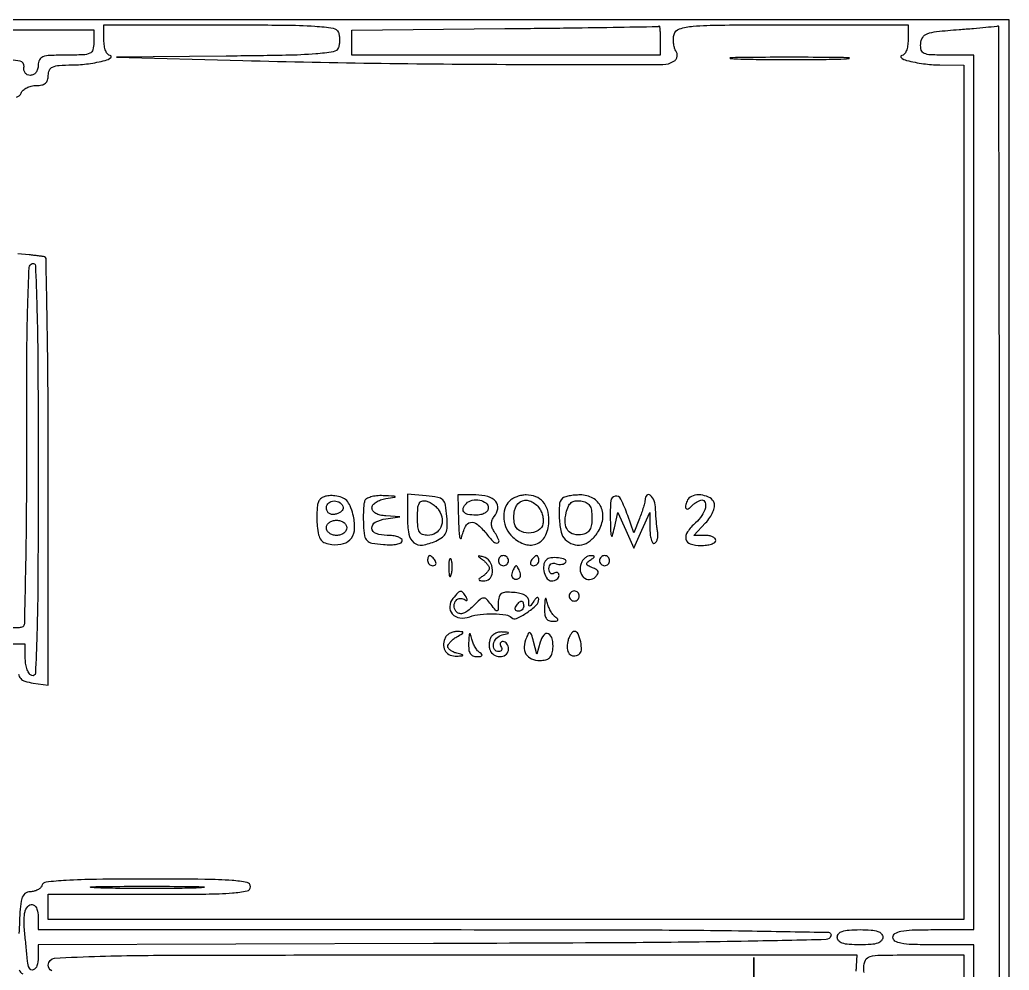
# Model space of a CAD drawing. Extents: x 21 to 512, y 29 to 785.
# Drawn here: x 316.4 to 512, y 597 to 785 of the extents above; entities that cross this region are included whole.
import ezdxf

# ---------------------------------------------------------------- set-up
doc = ezdxf.new("R2010")
doc.units = 0
doc.header["$MEASUREMENT"] = 0

msp = doc.modelspace()

# ---------------------------------------------------------------- linework, layer by layer
for points in [[(505, 592), (505, 602), (497, 602, -0.006994), (492.808516, 602.05863, -0.039364), (490.583333, 602.296875, -0.093584), (489.413981, 602.753078, -0.258593), (489, 603.5, -0.258593), (489.413981, 604.246922, -0.093584), (490.583333, 604.703125, -0.039364), (492.808516, 604.94137, -0.006994), (497, 605), (505, 605), (505, 691.5), (505, 778), (499.667119, 778, -0.009008), (496.462113, 778.057744, -0.093863), (495.183809, 778.347906, -0.227586), (494.616808, 779.003763, -0.084445), (494.495763, 780.25, -0.120088), (494.896536, 781.49814, -0.16781), (495.794257, 782.236869, -0.063256), (497.646531, 782.66994, -0.006676), (502.078644, 783.069842, 0.002016), (504.941485, 783.301279, 0.003189), (507.393414, 783.525214, 0.000781), (509.53382, 783.737851, 0.131718), (509.75, 783.819842, -0.610606), (509.852998, 783.767273, -0.000007), (509.926562, 754.278329, -0.000388), (509.98204, 721.716273, -0.000232), (510, 683), (510, 582)], [(252.970608, 775.75487, 0.000008), (252.964736, 759.715007, 0.000057)], [(512, 407), (512, 785), (290.988282, 785), (69.976564, 785), (70.000114, 706.75, -0.000064), (70.026936, 552.551649, -0.002407), (69.861283, 517.802624, -0.003512), (69.557707, 499.52133, -0.40731), (68, 498, 0.043375), (67.234359, 497.933456, 0.063112), (66.5875, 497.733751, 0.082769), (66.149557, 497.440102, 0.206609), (66, 497.09362, 0.242293), (66.156532, 496.78956, 0.107245), (66.583207, 496.606, 0.070952), (67.224679, 496.573298, 0.041285), (67.985385, 496.706429, -0.400173), (69.17084, 496.05027, -0.057548), (69.742451, 493.061718, -0.015459), (70.026669, 486.471388, -0.000903), (70.235385, 466.362809)], [(315.707798, 769.694182, 0.250403), (316.638374, 770.5, -0.119725), (317.03509, 771.074042, -0.065064), (317.747841, 771.559375, -0.059009), (318.64904, 771.888325, -0.058092), (319.606989, 772, 0.049285), (320.722646, 772.110238, 0.12545), (321.450874, 772.458942, 0.144971), (321.860901, 773.075739, 0.074827), (322, 774, -0.107868), (322.226943, 775.039703, -0.184543), (322.852536, 775.653653, -0.086267), (324.122717, 775.963028, -0.013004), (326.75, 776.070285, 0.03073), (329.955251, 776.315115, 0.026343), (333.278683, 776.955482, 0.113927), (334.386544, 777.518098, 0.679979), (334.25, 777.929715, -0.207439), (333.762762, 778.174308, -0.077615), (333.360024, 778.843814, -0.058762), (333.089434, 779.824395, -0.037983), (333, 781), (333, 784), (355.893011, 784, -0.002), (368.549679, 783.949366, -0.013958), (374.729218, 783.727334, -0.022167), (378.323118, 783.337116, -0.269212), (379.361626, 782.5, -0.055611), (379.540124, 781.816089, -0.036064), (379.599063, 781, -0.036064), (379.540124, 780.183911, -0.055611), (379.361626, 779.5, -0.264977), (378.342721, 778.665311, -0.023118), (374.894537, 778.242311, -0.014593), (368.993892, 777.966837, -0.002193), (357.143011, 777.811802), (335.5, 777.623603), (360.5, 776.951265, 0.003279), (387.792309, 776.396369, 0.002974), (415.9917, 776.175797, 0.000506), (443.499571, 776.152125, 0.142481), (445.697214, 776.791706, 0.098337), (446.118348, 777.193827, 0.109555), (446.333787, 777.711735, 0.103455), (446.316125, 778.296182, 0.079464), (446.069781, 778.887091, -0.072732), (445.789415, 779.535053, -0.040263), (445.632507, 780.384427, -0.039142), (445.61083, 781.289348, -0.050414), (445.739199, 782.110698, -0.260176), (446.789741, 783.205341, -0.054114), (449.504473, 783.723962, -0.018666), (454.891216, 783.957428, -0.001496), (469.116631, 784), (492, 784), (492, 781, -0.037983), (491.910566, 779.824395, -0.058762), (491.639976, 778.843814, -0.077615), (491.237238, 778.174308, -0.207439), (490.75, 777.929715, 0.679979), (490.613456, 777.518098, 0.113927), (491.721317, 776.955482, 0.026343), (495.044749, 776.315115, 0.03073), (498.25, 776.070285), (503, 776), (503, 691.5), (503, 607), (412.5, 607), (322, 607), (322, 609.5), (322, 612), (342, 612, 0.002184), (353.155978, 612.048734, 0.016532), (358.416667, 612.26875, 0.031097), (361.320108, 612.66913, 0.357), (362, 613.5, 0.358524), (361.314687, 614.332892, 0.030126), (358.347222, 614.731633, 0.016204), (352.981407, 614.951395, 0.002132), (341.583333, 615, 0.002829), (331.510741, 614.943013, 0.012104), (325.507122, 614.729661, 0.011562), (321.55597, 614.401548, 0.293809), (320.751414, 613.754241, -0.121323), (320.450318, 613.277401, -0.068684), (319.894705, 612.873178, -0.062089), (319.182442, 612.598727, -0.060463), (318.41808, 612.504241, 0.178407), (317.389724, 612.122662, 0.151378), (316.769065, 611.136892, 0.05091), (316.433482, 609.053537, 0.005696), (316.209558, 604.25, 0.003911)], [(274.5, 783), (331, 783), (331, 780.5, -0.067911), (330.80498, 779.070774, -0.221767), (330.2, 778.363636, -0.098356), (328.900424, 778.058601, -0.008616), (325.5, 778, 0.009792), (322.359853, 777.938496, 0.077556), (320.9375, 777.659091, 0.189837), (320.253284, 777.054152, 0.118451), (320, 776, -0.072088), (319.886793, 775.218883, -0.092646), (319.55702, 774.573868, -0.1058), (319.057524, 774.150924, -0.123569), (318.456163, 774, -0.106017), (317.859011, 774.128056, -0.132787), (317.422467, 774.485803, -0.12006), (317.1977, 775.046474, -0.077316), (317.206163, 775.75, 0.409532), (316.470116, 776.800798, 0.029866), (312.609643, 777.276677, 0.012659)], [(316.124152, 655.558872, 0.144597), (316.547965, 654.673808, 0.138366), (317.397115, 654.139042, 0.035341), (319, 653.786692), (322, 653.346386), (322, 695.673193, 0.00166), (321.946083, 711.912098, 0.002756), (321.779688, 725.60399, 0.000311), (321.557192, 737.770643, 0.360316), (321.25, 738.127623, 0.010022), (320.82492, 738.191218, 0.001974), (320.059375, 738.287035, 0.002092), (319.166412, 738.391433, 0.001941), (318.25, 738.491087), (316, 738.726928)], [(307.146036, 664.79421, 0.000444), (316.309679, 664.802795, 0.13918), (317.0051, 665.001567, 0.253462), (317.334647, 665.578019, 0.000577), (317.555961, 675.767533, 0.003493), (317.712846, 687.322, 0.00214), (317.744345, 700.947334, -0.001632), (317.766501, 718.047305, -0.006484), (317.950486, 728.544056, -0.003269), (318.225536, 735.968166, -0.310837), (318.837301, 736.7791, -0.499425), (319.462292, 736.347264, -0.002823), (319.745293, 728.063568, -0.005801), (319.946603, 716.154012, -0.001325), (320, 696, -0.0012), (319.949174, 674.831129, -0.006467), (319.744969, 663.318363, -0.004176), (319.448786, 655.732028, -0.498164), (318.75, 655.254919, -0.164019), (318.26745, 655.622084, -0.056804), (317.856564, 656.40799, -0.049044), (317.569883, 657.442887, -0.039974), (317.463837, 658.588253), (317.427673, 661.5), (285.172677, 661.5)], [(254.000125, 508.75, 0.000018), (254.008642, 537.806015, 0.000026), (254.013845, 563.209735, 0.000011), (254.016678, 584.980248, 0.000571)], [(322.692204, 596.860074, -0.279841), (322, 598, -0.395179), (323.252232, 599.336957, -0.010102), (332.242231, 599.743745, -0.005928), (349.098051, 599.965561, -0.000326), (401.937851, 600), (481.875702, 600), (481.760931, 597.75, -0.033718), (481.647577, 596.796882, -0.027099)], [(483.313744, 596.542375, -0.033246), (483.25, 597.5, -0.113665), (483.584374, 598.951869, -0.221028), (484.4875, 599.686709, -0.058846), (486.554776, 599.957816, -0.00321), (493.125, 600), (503, 600), (503, 560)], [(316.273674, 597.033285, 0.241785), (316.97448, 596.266877, 0.089139)]]:
    msp.add_lwpolyline(points, format="xyb")
for points in [[(443, 781), (443, 778), (412.5, 778), (382, 778), (382, 780.485337), (382, 782.970674), (412.25, 783.250559, 0.00072), (423.866439, 783.374761, 0.001185), (433.6875, 783.517194, 0.000084), (442.509343, 783.667532, 0.186312), (442.75, 783.765222, -0.608806), (442.848822, 783.730295, -0.011791), (442.926562, 783.049784, -0.01471), (442.982226, 782.134585, -0.007832)], [(458.304351, 777.253235, 0.004628), (463.180739, 777.153072, 0.002838), (468.929896, 777.120846, 0.002845), (474.621237, 777.153628, 0.005067), (479.304351, 777.25472, 0.04002), (480.345305, 777.371496, 0.894956), (480.336278, 777.482745, 0.006174), (476.035393, 777.557784, 0.001292), (468.5, 777.576721, 0.001263), (460.973577, 777.557184, 0.006649), (456.842528, 777.481085, 0.92213), (456.837095, 777.370896, 0.025118)], [(375.423856, 689.662167, 0.060788), (375.226925, 688.874451, 0.018221), (375.11912, 687.640075, 0.017975), (375.098405, 686.233874, 0.018574), (375.179541, 684.845196, 0.030305), (375.456744, 683.083796, 0.114569), (375.933787, 682.083066, 0.14106), (376.741951, 681.509094, 0.055446), (378.085596, 681.199442, 0.097804), (380.393319, 681.382745, 0.173663), (381.9293, 682.475009, 0.149173), (382.565084, 684.442255, 0.067189), (382.243134, 687.163822, 0.03466), (381.685197, 688.840609, 0.095665), (381.004628, 689.87653, 0.112302), (380.058941, 690.48954, 0.058692), (378.686525, 690.816971, 0.043416), (377.522349, 690.85211, 0.071014), (376.55632, 690.657901, 0.089491), (375.844742, 690.251715, 0.127482)], [(384.54361, 689.75, 0.052807), (384.401894, 689.049277, 0.012012), (384.317024, 687.839062, 0.012303), (384.286919, 686.431636, 0.011686), (384.324995, 685, 0.026397), (384.539835, 682.916285, 0.162584), (385.02893, 681.971915, 0.151222), (386.006736, 681.47472, 0.021919), (388.25, 681.189635, 0.024401), (389.740147, 681.139273, 0.045629), (390.939045, 681.267078, 0.063099), (391.747962, 681.538225, 0.287917), (392, 681.939635, 0.245934), (391.786944, 682.346593, 0.066712), (391.11875, 682.688518, 0.051413), (390.149128, 682.922733, 0.033582), (389, 683, -0.082705), (386.815013, 683.363907, -0.299704), (385.994336, 684.424932, -0.300068), (386.645242, 685.596689, -0.082779), (388.75, 686.283746), (391.5, 686.700336), (388.75, 686.850168, -0.04314), (387.630892, 687.008624, -0.07402), (386.755698, 687.352773, -0.1001), (386.198679, 687.843252, -0.163766), (386, 688.433578, -0.169155), (386.202922, 689.016226, -0.077226), (386.802218, 689.570484, -0.062869), (387.690785, 690.018114, -0.047721), (388.75, 690.283746, 0.001596), (390.535555, 690.560069, 0.602002), (390.569536, 690.659183, 0.194352), (390.378952, 690.747371, 0.000959), (388.218615, 690.850168, 0.034502), (386.905878, 690.819513, 0.049678), (385.76579, 690.598359, 0.060874), (384.924928, 690.230421, 0.184983)], [(393, 686.52898, 0.044621), (393.291782, 683.265956, 0.17708), (394.290773, 681.55662, 0.21547), (396.008665, 681.086861, 0.067603), (398.623783, 681.874445, 0.051701), (399.923694, 682.637545, 0.129612), (400.608782, 683.486704, 0.101525), (400.878182, 684.698712, 0.024749), (400.810013, 686.755905, 0.023251), (400.51774, 689.007136, 0.153817), (399.999545, 690.000455, 0.153573), (399.005098, 690.518109, 0.023156), (396.75, 690.810365), (393, 691.120731)], [(403.116001, 685.75, 0.008976), (403.192044, 683.852053, 0.030932), (403.33924, 682.629687, 0.256393), (403.524055, 682.402846, 0.458594), (403.713066, 682.5, -0.047065), (404.489983, 684.7674, -0.240622), (405.498225, 685.573363, -0.231875), (406.771916, 685.243243, -0.04413), (408.493503, 683.479466, 0.021171), (410.059252, 681.720779, 0.283703), (410.861347, 681.517546, 0.460722), (411.101821, 682.082216, 0.025777), (410.04189, 683.966462, -0.068575), (409.722574, 684.668236, -0.084327), (409.635249, 685.381511, -0.086255), (409.78835, 686.070964, -0.075675), (410.169078, 686.703727, 0.138387), (410.87049, 688.284151, 0.214515), (410.464732, 689.695449, 0.150954), (408.931099, 690.675369, 0.067333), (406.531385, 691), (403, 691)], [(413.2, 689.8, 0.123858), (412.270872, 688.246237, 0.095349), (412.068276, 686.273764, 0.090445), (412.617358, 684.275564, 0.096968), (413.828741, 682.654988, 0.109028), (416.33566, 681.225055, 0.186523), (418.70667, 681.385674, 0.182052), (420.393101, 683.110338, 0.103879), (421, 686, 0.07185), (420.697484, 688.094329, 0.111941), (419.811269, 689.679187, 0.119855), (418.380087, 690.657069, 0.090455), (416.5, 691, 0.049362), (415.607922, 690.911715, 0.037889), (414.664375, 690.6475, 0.038897), (413.811593, 690.259976, 0.070395)], [(423.666667, 690.333333, 0.178876), (423.05131, 688.996488, 0.035731), (423.035414, 686.325547, 0.036813), (423.410008, 683.649407, 0.14417), (424.2, 682.2, 0.113622), (425.752044, 681.228838, 0.135521), (427.469395, 681.119725, 0.119677), (429.15938, 681.923967, 0.077244), (430.618798, 683.540964, 0.106098), (431.627613, 686.152499, 0.148149), (431.287972, 688.617374, 0.159591), (429.676215, 690.355819, 0.127352), (427.188105, 691, 0.021425), (426.046298, 690.95105, 0.025359), (424.976089, 690.804167, 0.025458), (424.100592, 690.591766, 0.124763)], [(433.118315, 686.333333, 0.002351), (433.201576, 683.48029, 0.097354), (433.34019, 682.882832, 0.702571), (433.53194, 682.897466, 0.009733), (433.941582, 684.5), (434.646534, 687.5), (436.206217, 684), (437.7659, 680.5), (439.343808, 684), (440.921716, 687.5), (440.960858, 684.190983, 0.026385), (441.040429, 682.960689, 0.053989), (441.256089, 682.019367, 0.098139), (441.561579, 681.496473, 0.365022), (441.910933, 681.444954, 0.130709), (442.235346, 681.788145, 0.063249), (442.456044, 682.35546, 0.056266), (442.547692, 683.044344, 0.05232), (442.487445, 683.753971, -0.017447), (442.353528, 684.614681, -0.007079), (442.228784, 685.794916, -0.006994), (442.130264, 687.069242, -0.008839), (442.076511, 688.25, 0.079132), (441.779388, 689.831153, 0.127887), (441.012927, 690.956123, 0.400134), (440.3478, 690.92756, 0.194041), (440, 690.0651, -0.061424), (439.934922, 689.537354, -0.010977), (439.672127, 688.577891, -0.011712), (439.311144, 687.461424, -0.010335), (438.883835, 686.3151), (437.767671, 683.5), (436.564942, 686.939631, 0.028035), (435.220894, 690.186878, 0.335956), (434.087226, 690.768586, 0.339234), (433.230382, 689.835003, 0.028241)], [(448.666667, 690.333333, 0.063896), (448.411277, 690.002755, 0.039129), (448.195833, 689.558958, 0.038674), (448.048893, 689.07784, 0.054831), (448, 688.633333, 0.150708), (448.096963, 688.318948, 0.284978), (448.330645, 688.215367, 0.127989), (448.707852, 688.371567, 0.034565), (449.2, 688.8, -0.030136), (449.71821, 689.259244, -0.031128), (450.2825, 689.6475, -0.032763), (450.811004, 689.919239, -0.102712), (451.2, 690, -0.31637), (451.870006, 689.528909, -0.152612), (451.916605, 688.427507, -0.083811), (451.22463, 686.910021, -0.060115), (450, 685.5, 0.052974), (448.373325, 683.680058, 0.213718), (448.080922, 682.255394, 0.268635), (448.947897, 681.312635, 0.075737), (451, 681, 0.031626), (452.149251, 681.072766, 0.048861), (453.11875, 681.29375, 0.06271), (453.790443, 681.615738, 0.254951), (454, 682, 0.20427), (453.837055, 682.382205, 0.083628), (453.361295, 682.70625, 0.063841), (452.658024, 682.926543, 0.044041), (451.825686, 683), (449.651372, 683), (451.9522, 685.449119, 0.038517), (452.818985, 686.527172, 0.04932), (453.431104, 687.643302, 0.057534), (453.733894, 688.664922, 0.135724), (453.657899, 689.449119, 0.168531), (452.856341, 690.400121, 0.090548), (451.401349, 690.941047, 0.088831), (449.822032, 690.938106, 0.152757)], [(380.302821, 688.513695, -0.173043), (380.243946, 688.111572, -0.094518), (379.928016, 687.718118, -0.074555), (379.404868, 687.392357, -0.054517), (378.75, 687.190371, -0.075042), (378.019642, 687.160813, -0.134068), (377.464524, 687.379901, -0.143006), (377.120561, 687.837793, -0.090288), (377, 688.5, -0.226436), (377.442529, 689.42706, -0.170609), (378.521089, 689.811149, -0.153586), (379.688017, 689.449352, -0.194407)], [(399.301964, 687.885923, -0.113987), (399.878561, 686.229362, -0.136586), (399.610602, 684.605442, -0.147069), (398.569691, 683.435427, -0.138801), (397.031385, 683, -0.085537), (396.003766, 683.177094, -0.180047), (395.392122, 683.689765, -0.10815), (395.081019, 684.690289, -0.021503), (395, 686.573324, -0.019726), (395.070776, 688.366595, -0.09759), (395.342315, 689.3347, -0.198749), (395.853539, 689.774455, -0.128787), (396.642817, 689.823324, -0.068165), (397.346091, 689.582085, -0.040794), (398.101603, 689.120841, -0.04009), (398.792171, 688.527533, -0.054786)], [(409, 688.5, -0.140575), (408.822179, 687.88002, -0.118484), (408.333333, 687.4, -0.088208), (407.543379, 687.09863, -0.04716), (406.5, 687, -0.050018), (404.981608, 687.152274, -0.178078), (404.163032, 687.656815, -0.268587), (404.055946, 688.410269, -0.100787), (404.666667, 689.333333, -0.147767), (405.806903, 689.944436, -0.097448), (407.305075, 689.950869, -0.112056), (408.541529, 689.408803, -0.237956)], [(418.960131, 688.548039, -0.064112), (419.39594, 687.860082, -0.044605), (419.70946, 686.994418, -0.044811), (419.863062, 686.092916, -0.067466), (419.818881, 685.298039, -0.21587), (418.87834, 683.967882, -0.133778), (416.999127, 683.459638, -0.133551), (415.119522, 683.974515, -0.215141), (414.179122, 685.308413, -0.098385), (414.194545, 687.929107, -0.195754), (415.327894, 689.626779, -0.240784), (417.115692, 689.847726, -0.13289)], [(429.5, 686.513695, -0.037164), (429.396205, 685.119172, -0.089786), (429.064679, 684.143903, -0.119451), (428.485387, 683.515236, -0.099885), (427.64378, 683.169915, -0.106772), (425.935489, 683.208331, -0.174999), (424.739868, 683.994594, -0.149958), (424.207641, 685.476066, -0.073407), (424.408562, 687.491703, -0.041898), (424.842608, 688.76034, -0.120086), (425.404232, 689.49541, -0.140183), (426.183007, 689.825397, -0.065968), (427.285346, 689.814919, -0.068875), (428.368633, 689.50484, -0.141835), (429.038236, 688.943005, -0.113011), (429.394257, 688.013627, -0.035206)], [(381, 684.5, -0.130775), (380.846791, 683.924246, -0.10214), (380.416667, 683.4375, -0.08892), (379.769411, 683.111864, -0.072314), (379, 683, -0.072314), (378.230589, 683.111864, -0.08892), (377.583333, 683.4375, -0.10214), (377.153209, 683.924246, -0.130775), (377, 684.5, -0.130775), (377.153209, 685.075754, -0.10214), (377.583333, 685.5625, -0.08892), (378.230589, 685.888136, -0.072314), (379, 686, -0.072314), (379.769411, 685.888136, -0.08892), (380.416667, 685.5625, -0.10214), (380.846791, 685.075754, -0.130775)], [(397, 678, 0.105053), (397.081062, 677.618444, 0.099167), (397.311086, 677.29375, 0.09642), (397.654762, 677.076123, 0.093332), (398.059017, 677, 0.108972), (398.413961, 677.078288, 0.182303), (398.6254, 677.29375, 0.161196), (398.656512, 677.6179, 0.082592), (398.5, 678, 0.029505), (398.231006, 678.382774, 0.035638), (397.933975, 678.70625, 0.038439), (397.65171, 678.934461, 0.151918), (397.440983, 679, 0.210953), (397.272352, 678.92554, 0.081139), (397.129539, 678.70625, 0.061769), (397.032345, 678.382849, 0.042167)], [(407.83541, 678.214328, -0.035619), (408.346424, 677.798113, -0.038592), (408.778544, 677.323846, -0.041858), (409.079181, 676.863088, -0.124247), (409.17082, 676.5, -0.127589), (409.078157, 676.142779, -0.04526), (408.778544, 675.703016, -0.04133), (408.346394, 675.258363, -0.03804), (407.83541, 674.877116, 0.025132), (407.227605, 674.447576, 0.369901), (407.180216, 674.209829, 0.251609), (407.42933, 674.051567, 0.016145), (408.319551, 674.015313, 0.256375), (409.468393, 674.633302, 0.162086), (409.860292, 676.143162, 0.131471), (409.286038, 677.825932, 0.181224), (408, 678.747803, 0.007114), (407.194812, 678.95267, 0.395492), (407.070876, 678.881987, 0.318503), (407.12109, 678.729146, 0.006093)], [(411, 678, 0.099038), (411.076342, 677.618362, 0.097945), (411.29375, 677.29375, 0.097945), (411.618362, 677.076342, 0.099038), (412, 677, 0.099038), (412.381638, 677.076342, 0.097945), (412.70625, 677.29375, 0.097945), (412.923658, 677.618362, 0.099038), (413, 678, 0.099038), (412.923658, 678.381638, 0.097945), (412.70625, 678.70625, 0.097945), (412.381638, 678.923658, 0.099038), (412, 679, 0.099038), (411.618362, 678.923658, 0.097945), (411.29375, 678.70625, 0.097945), (411.076342, 678.381638, 0.099038)], [(417.5, 678, 0.082592), (417.343488, 677.6179, 0.161196), (417.3746, 677.29375, 0.182303), (417.586039, 677.078288, 0.108972), (417.940983, 677, 0.093332), (418.345238, 677.076123, 0.09642), (418.688914, 677.29375, 0.099167), (418.918938, 677.618444, 0.105053), (419, 678, 0.042167), (418.967655, 678.382849, 0.061769), (418.870461, 678.70625, 0.081139), (418.727648, 678.92554, 0.210953), (418.559017, 679, 0.151918), (418.34829, 678.934461, 0.038439), (418.066025, 678.70625, 0.035638), (417.768994, 678.382774, 0.029505)], [(427.335833, 677.432783, 0.135255), (427.189396, 675.936089, 0.162459), (427.856254, 674.696181, 0.200761), (429.011011, 674.262862, 0.189245), (430.167217, 674.767217, 0.055325), (430.650293, 675.370914, 0.221445), (430.709384, 675.828355, 0.187291), (430.39406, 676.220144, 0.039124), (429.583372, 676.606381, -0.026073), (428.725813, 676.987845, -0.211002), (428.460068, 677.313649, -0.282748), (428.56172, 677.663468, -0.043006), (429.166154, 678.123851, 0.01329), (429.834135, 678.572604, 0.226719), (429.959064, 678.797653, 0.398663), (429.834869, 678.94575, 0.025581), (429.218615, 678.984687, 0.108444), (428.683843, 678.874002, 0.067407), (428.136977, 678.535132, 0.062768), (427.661417, 678.030821, 0.066168)], [(431, 678, 0.099038), (431.076342, 677.618362, 0.097945), (431.29375, 677.29375, 0.097945), (431.618362, 677.076342, 0.099038), (432, 677, 0.099038), (432.381638, 677.076342, 0.097945), (432.70625, 677.29375, 0.097945), (432.923658, 677.618362, 0.099038), (433, 678, 0.099038), (432.923658, 678.381638, 0.097945), (432.70625, 678.70625, 0.097945), (432.381638, 678.923658, 0.099038), (432, 679, 0.099038), (431.618362, 678.923658, 0.097945), (431.29375, 678.70625, 0.097945), (431.076342, 678.381638, 0.099038)], [(401.194949, 676.5, 0.012823), (401.235556, 675.431793, 0.080377), (401.356533, 674.900903, 0.597527), (401.51666, 674.883358, 0.087174), (401.692991, 675.269032, 0.037336), (401.832894, 676.036634, 0.029507), (401.872264, 676.880008, 0.030339), (401.814405, 677.671085, 0.06278), (401.655937, 678.269032, 0.31318), (401.47713, 678.386009, 0.333666), (401.315079, 678.257153, 0.052471), (401.212705, 677.580113, 0.014395)], [(413.70233, 675.666667, 0.090826), (413.606966, 675.157796, 0.136649), (413.72559, 674.725, 0.147408), (414.041183, 674.43744, 0.112027), (414.5, 674.333333, 0.112027), (414.958817, 674.43744, 0.147408), (415.27441, 674.725, 0.136649), (415.393034, 675.157796, 0.090826), (415.29767, 675.666667, 0.017491), (415.080861, 676.177494, 0.025698), (414.8523, 676.608333, 0.023571), (414.638868, 676.929687, 0.238735), (414.5, 677, 0.238735), (414.361132, 676.929687, 0.023571), (414.1477, 676.608333, 0.025698), (413.919139, 676.177494, 0.017491)], [(420.452381, 678.119048, 0.17055), (419.956991, 677.087063, 0.08993), (420.057155, 675.651849, 0.097697), (420.635863, 674.434715, 0.23736), (421.5, 674, 0.06887), (422.073318, 674.079345, 0.085131), (422.559375, 674.311086, 0.099915), (422.884374, 674.655173, 0.140337), (423, 675.059017, 0.108972), (422.921712, 675.413961, 0.182303), (422.70625, 675.6254, 0.161196), (422.3821, 675.656512, 0.082592), (422, 675.5, -0.135314), (421.620215, 675.388906, -0.190681), (421.29375, 675.512255, -0.141436), (421.073452, 675.870207, -0.067775), (421, 676.409598, -0.087842), (421.101093, 676.980583, -0.152167), (421.391078, 677.360078, -0.155015), (421.84083, 677.503507, -0.092143), (422.398849, 677.400442, 0.0625), (422.973056, 677.258968, 0.07008), (423.541808, 677.272164, 0.08005), (424.018537, 677.431677, 0.134445), (424.325431, 677.717541, 0.465925), (424.150771, 678.247319, 0.069361), (422.902024, 678.55529, 0.052495), (421.35975, 678.552827, 0.171376)], [(402, 670.5, 0.158293), (401.373192, 668.924937, 0.205116), (401.886065, 667.474401, 0.174257), (403.395232, 666.686272, 0.120813), (405.327461, 666.888419, -0.058632), (407.41517, 667.371895, -0.032527), (410.03036, 667.490734, -0.0295), (412.453273, 667.299896, -0.163385), (413.607386, 666.725947, 0.315732), (414.602692, 666.551257, 0.03928), (416.621699, 667.697708, 0.039886), (418.485163, 669.188284, 0.210499), (418.984687, 670.36501, 0.144818), (418.893125, 670.659829, 0.347285), (418.689119, 670.725972, 0.128931), (418.375511, 670.506116, 0.032307), (418, 670, -0.007507), (417.409443, 669.115593, -0.246582), (417.189305, 669, -0.395924), (417.045507, 669.135033, -0.012829), (417.013325, 670, 0.157483), (416.797732, 670.642107, 0.105046), (416.212428, 671.160805, 0.074258), (415.266545, 671.52504, 0.037388), (413.998013, 671.709743, 0.027604), (412.406882, 671.733061, 0.136566), (411.562447, 671.460708, 0.185475), (411.121102, 670.843239, 0.05992), (410.968197, 669.709743, -0.008269), (410.924861, 668.309035, -0.326505), (410.741312, 668.081428, -0.296731), (410.450794, 668.176399, -0.007353), (409.548924, 669.330728, 0.030147), (408.647049, 670.382546, 0.228743), (408.050735, 670.601551, 0.159859), (407.378381, 670.30547, 0.013388), (405.980728, 668.980728, -0.030173), (404.950664, 668.068009, -0.078702), (404.088256, 667.588256, -0.125751), (403.374369, 667.516345, -0.160252), (402.787132, 667.812868, -0.159758), (402.278928, 668.816918, -0.167776), (402.477624, 669.904289, -0.202601), (403.256193, 670.505815, -0.20573), (404.223607, 670.361803, 0.036486), (404.632639, 670.148527, 0.343373), (404.812185, 670.195104, 0.279645), (404.834974, 670.401245, 0.029587), (404.595492, 670.845492, 0.033184), (403.966825, 671.726242, 0.259839), (403.515415, 671.904502, 0.173709), (403.003392, 671.640328, 0.014443)], [(425, 671, 0.099038), (425.076342, 670.618362, 0.097945), (425.29375, 670.29375, 0.097945), (425.618362, 670.076342, 0.099038), (426, 670, 0.099038), (426.381638, 670.076342, 0.097945), (426.70625, 670.29375, 0.097945), (426.923658, 670.618362, 0.099038), (427, 671, 0.099038), (426.923658, 671.381638, 0.097945), (426.70625, 671.70625, 0.097945), (426.381638, 671.923658, 0.099038), (426, 672, 0.099038), (425.618362, 671.923658, 0.097945), (425.29375, 671.70625, 0.097945), (425.076342, 671.381638, 0.099038)], [(416, 669, -0.105053), (415.918938, 668.618444, -0.099167), (415.688914, 668.29375, -0.09642), (415.345238, 668.076123, -0.093332), (414.940983, 668, -0.108972), (414.586039, 668.078288, -0.182303), (414.3746, 668.29375, -0.161196), (414.343488, 668.6179, -0.082592), (414.5, 669, -0.029505), (414.768994, 669.382774, -0.035638), (415.066025, 669.70625, -0.038439), (415.34829, 669.934461, -0.151918), (415.559017, 670, -0.210953), (415.727648, 669.92554, -0.081139), (415.870461, 669.70625, -0.061769), (415.967655, 669.382849, -0.042167)], [(420.116001, 668.75, 0.035092), (420.152386, 667.450819, 0.110555), (420.423636, 666.627805, 0.160284), (420.948522, 666.172668, 0.101656), (421.75, 666.015313, 0.027028), (422.452129, 666.059459, 0.194031), (422.744274, 666.21911, 0.374523), (422.737428, 666.452355, 0.062581), (422.365682, 666.765313, -0.078969), (421.894871, 667.188656, -0.035575), (421.417789, 667.871686, -0.034086), (421.00652, 668.680441, -0.039387), (420.731684, 669.5, 0.012082), (420.467147, 670.459603, 0.599795), (420.313563, 670.490273, 0.157827), (420.189723, 670.175004, 0.004766)], [(400.380002, 662.547887, 0.100944), (400.153143, 661.187166, 0.146005), (400.541017, 660.039695, 0.149642), (401.484298, 659.310945, 0.107715), (402.809017, 659.116001, 0.003272), (403.866595, 659.195509, 0.420376), (403.942842, 659.287269, 0.309854), (403.851261, 659.395223, 0.002679), (402.75, 659.689326, -0.044148), (402.080385, 659.929098, -0.05489), (401.514063, 660.269924, -0.06503), (401.126373, 660.654454, -0.166414), (401, 661.023634, -0.143285), (401.119076, 661.430623, -0.044038), (401.514063, 661.942419, -0.04001), (402.080274, 662.465175, -0.034545), (402.75, 662.919901, 0.004713), (403.8781, 663.59128, 0.269885), (403.989326, 663.796182, 0.392459), (403.853177, 663.934397, 0.006971), (402.718615, 663.969591, 0.075385), (401.995979, 663.872603, 0.065675), (401.296826, 663.564509, 0.068178), (400.726117, 663.100755, 0.096768)], [(405.116001, 661.75, 0.035092), (405.152386, 660.450819, 0.110555), (405.423636, 659.627805, 0.160284), (405.948522, 659.172668, 0.101656), (406.75, 659.015313, 0.027028), (407.452129, 659.059459, 0.194031), (407.744274, 659.21911, 0.374523), (407.737428, 659.452355, 0.062581), (407.365682, 659.765313, -0.078969), (406.894871, 660.188656, -0.035575), (406.417789, 660.871686, -0.034086), (406.00652, 661.680441, -0.039387), (405.731684, 662.5, 0.012082), (405.467147, 663.459603, 0.599795), (405.313563, 663.490273, 0.157827), (405.189723, 663.175004, 0.004766)], [(409.380002, 662.547887, 0.055537), (409.214675, 661.914821, 0.045189), (409.176701, 661.214515, 0.046885), (409.262828, 660.554946, 0.082695), (409.470404, 660.047887, 0.145259), (410.384482, 659.231964, 0.142865), (411.602005, 659.039961, 0.166961), (412.601596, 659.533054, 0.19794), (413, 660.5, 0.06887), (412.920655, 661.073318, 0.085131), (412.688914, 661.559375, 0.099915), (412.344827, 661.884374, 0.140337), (411.940983, 662, 0.108972), (411.586039, 661.921712, 0.182303), (411.3746, 661.70625, 0.161196), (411.343488, 661.3821, 0.082592), (411.5, 661, -0.082592), (411.656512, 660.6179, -0.161196), (411.6254, 660.29375, -0.182303), (411.413961, 660.078288, -0.108972), (411.059017, 660, -0.253714), (410.230448, 660.449365, -0.198204), (410.038491, 661.471844, -0.135514), (410.642117, 662.645166, -0.143638), (411.75, 663.310674, 0.00218), (412.903211, 663.617417, 0.354061), (412.975405, 663.717293, 0.376975), (412.892099, 663.802233, 0.002269), (411.718615, 663.883999, 0.077179), (410.996004, 663.819497, 0.069108), (410.296826, 663.539366, 0.072007), (409.726541, 663.094169, 0.099776)], [(416.530659, 662.75, 0.084344), (416.105732, 660.967409, 0.151961), (416.453647, 659.519998, 0.161581), (417.537272, 658.583127, 0.098441), (419.212886, 658.25, 0.055091), (420.349849, 658.375654, 0.129846), (421.101481, 658.765423, 0.131512), (421.556822, 659.471714, 0.057197), (421.776934, 660.575441, 0.07159), (421.660415, 662.503472, 0.229368), (420.898004, 663.497612, 0.356494), (419.957601, 663.288041, 0.101918), (419.239162, 661.850616), (418.612941, 659.5), (417.944118, 662, 0.009671), (417.538058, 663.40815, 0.198256), (417.261772, 663.741869, 0.410172), (416.969808, 663.654536, 0.024844)], [(424.710511, 662.000996, 0.085367), (424.591532, 660.612106, 0.157342), (425.02555, 659.576879, 0.209309), (425.872799, 659.168634, 0.148562), (426.90612, 659.441979, 0.247957), (427.404021, 660.289598, 0.060383), (427.277393, 661.960979, 0.061815), (426.7618, 663.518341, 0.289616), (426, 664, 0.198505), (425.669166, 663.863268, 0.053568), (425.304934, 663.412793, 0.045579), (424.966886, 662.766311, 0.033745)], [(351.803194, 613.25514, -0.005377), (347.347332, 613.153161, -0.003012), (341.928261, 613.120077, -0.003005), (336.451594, 613.152551, -0.004891), (331.803194, 613.253532, -0.026319), (330.39583, 613.372209, -0.91824), (330.401563, 613.483305, -0.007053), (334.332159, 613.560081, -0.001336), (341.5, 613.579813, -0.001369), (348.676781, 613.560744, -0.006527), (352.776563, 613.485103, -0.888327), (352.786309, 613.372892, -0.042812)], [(320, 607.5), (320, 605), (398.583333, 605, -0.000616), (439.248682, 604.949895, -0.003381), (461.199116, 604.747349, -0.001174), (476.241274, 604.471487, -0.505395), (476.750062, 603.75, -0.316357), (475.778808, 603.032429, -0.001087), (460.383527, 602.703893, -0.003328), (438.225626, 602.426738, -0.000644), (398.166729, 602.243905), (320, 601.987811), (320, 599.493905, -0.073158), (319.755121, 597.829231, -0.239422), (319.009605, 597.048154, -0.381424), (318.255242, 597.358319, -0.097339), (317.888217, 598.75, 0.006286), (317.818952, 599.655288, 0.001953), (317.69244, 601.014063, 0.001952), (317.539179, 602.531659, 0.002149), (317.378716, 604, -0.015767), (317.261612, 605.431632, -0.016754), (317.238275, 606.839062, -0.016573), (317.298818, 608.047266, -0.070645), (317.459115, 608.75, -0.118668), (318.178399, 609.797875, -0.306654), (319.042951, 609.917867, -0.206022), (319.760782, 609.078056, -0.075365)], [(487, 603.5, -0.188641), (486.727332, 602.803001, -0.12648), (486, 602.333333, -0.063857), (484.673807, 602.072487, -0.016668), (482.5, 602, -0.016668), (480.326193, 602.072487, -0.063857), (479, 602.333333, -0.12648), (478.272668, 602.803001, -0.188641), (478, 603.5, -0.188641), (478.272668, 604.196999, -0.12648), (479, 604.666667, -0.063857), (480.326193, 604.927513, -0.016668), (482.5, 605, -0.016668), (484.673807, 604.927513, -0.063857), (486, 604.666667, -0.12648), (486.727332, 604.196999, -0.188641)]]:
    msp.add_lwpolyline(points, format="xyb", close=True)
msp.add_lwpolyline([(461.749669, 559.75), (461.47639, 599.5), (461.238195, 559.86928)])

doc.saveas('drawing.dxf')
